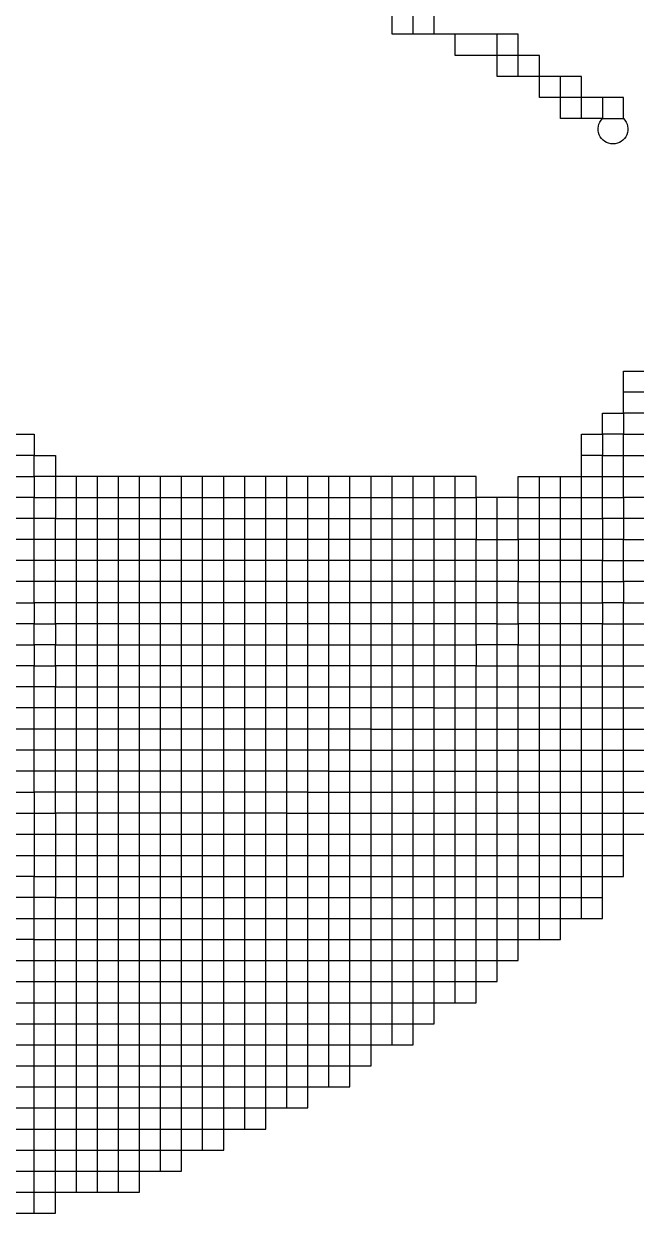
# Model space of a CAD drawing. Header units: millimetres. Extents: x 0 to 420, y 0 to 297.
# Drawn here: x 360.61 to 363.131, y 69.885 to 74.779 of the extents above; entities that cross this region are included whole.
import ezdxf
from ezdxf.enums import TextEntityAlignment as Align

# ---------------------------------------------------------------- set-up
doc = ezdxf.new("R2010")
doc.units = ezdxf.units.MM
doc.layers.add('TEXT', color=255, linetype='Continuous')
doc.styles.add('ECL', font='SIMFANG_2312.TTF', dxfattribs={"width": 0.7, "height": 3})

# ---------------------------------------------------------------- blocks, each defined once
blk = doc.blocks.new('*U125')
at = {"color": 32, "linetype": 'Continuous'}
blk.add_lwpolyline([(-17.49, -2.555), (-17.3415, -2.555), (-17.193, -2.555), (-17.0445, -2.555), (-16.896, -2.555), (-16.7475, -2.555), (-16.7475, -2.4065), (-16.599, -2.4065), (-16.4505, -2.4065), (-16.4505, -2.258), (-16.302, -2.258), (-16.1535, -2.258), (-16.005, -2.258), (-15.8565, -2.258), (-15.8565, -2.1095), (-15.708, -2.1095), (-15.708, -1.961), (-15.5595, -1.961)], dxfattribs=at)
at = {"color": 15, "linetype": 'Continuous'}
for points in [[(-20.0145, -4.4855), (-19.866, -4.4855), (-19.866, -4.337), (-19.7175, -4.337), (-19.569, -4.337), (-19.4205, -4.337), (-19.272, -4.337), (-19.1235, -4.337), (-18.975, -4.337), (-18.975, -4.1885), (-18.8265, -4.1885), (-18.678, -4.1885), (-18.5295, -4.1885), (-18.381, -4.1885), (-18.2325, -4.1885), (-18.084, -4.1885), (-17.9355, -4.1885), (-17.787, -4.1885), (-17.6385, -4.1885), (-17.49, -4.1885), (-17.3415, -4.1885), (-17.193, -4.1885), (-17.0445, -4.1885), (-16.896, -4.1885), (-16.7475, -4.1885), (-16.7475, -4.04), (-16.599, -4.04), (-16.4505, -4.04), (-16.4505, -3.8915), (-16.302, -3.8915), (-16.1535, -3.8915), (-16.005, -3.8915), (-15.8565, -3.8915), (-15.8565, -3.743), (-15.8565, -3.5945), (-15.708, -3.5945), (-15.708, -3.446), (-15.708, -3.2975), (-15.5595, -3.2975)], [(-18.5295, -3.446), (-18.381, -3.446), (-18.2325, -3.446), (-18.084, -3.446), (-17.9355, -3.446), (-17.787, -3.446), (-17.6385, -3.446), (-17.49, -3.446), (-17.3415, -3.446), (-17.193, -3.446), (-17.0445, -3.446), (-16.896, -3.446), (-16.7475, -3.446), (-16.7475, -3.2975), (-16.599, -3.2975), (-16.4505, -3.2975), (-16.4505, -3.149), (-16.302, -3.149), (-16.1535, -3.149), (-16.005, -3.149), (-15.8565, -3.149), (-15.8565, -3.0005), (-15.708, -3.0005), (-15.708, -2.852), (-15.5595, -2.852)], [(-20.0145, -5.9705), (-19.866, -5.9705), (-19.866, -5.822), (-19.7175, -5.822), (-19.569, -5.822), (-19.4205, -5.822), (-19.272, -5.822), (-19.1235, -5.822), (-19.1235, -5.6735), (-19.1235, -5.525), (-19.1235, -5.3765), (-19.1235, -5.228), (-19.1235, -5.0795), (-19.1235, -4.931), (-19.1235, -4.7825), (-19.1235, -4.634), (-19.1235, -4.4855), (-19.1235, -4.337), (-19.1235, -4.1885), (-19.1235, -4.04), (-19.1235, -3.8915), (-19.1235, -3.743)], [(-20.0145, -4.337), (-19.866, -4.337), (-19.866, -4.1885), (-19.7175, -4.1885), (-19.569, -4.1885), (-19.4205, -4.1885), (-19.272, -4.1885), (-19.272, -4.04), (-19.1235, -4.04), (-18.975, -4.04), (-18.975, -3.8915), (-18.8265, -3.8915), (-18.678, -3.8915), (-18.5295, -3.8915), (-18.381, -3.8915), (-18.2325, -3.8915), (-18.084, -3.8915)], [(-19.866, -5.9705), (-19.7175, -5.9705), (-19.7175, -5.822), (-19.7175, -5.6735), (-19.7175, -5.525), (-19.7175, -5.3765), (-19.7175, -5.228), (-19.7175, -5.0795), (-19.7175, -4.931), (-19.7175, -4.7825), (-19.7175, -4.634), (-19.7175, -4.4855), (-19.7175, -4.337), (-19.7175, -4.1885), (-19.7175, -4.04), (-19.7175, -3.8915)]]:
    blk.add_lwpolyline(points, dxfattribs=at)
at = {"color": 22, "linetype": 'Continuous'}
for points in [[(-18.084, -3.149), (-17.9355, -3.149), (-17.787, -3.149), (-17.6385, -3.149), (-17.49, -3.149), (-17.3415, -3.149), (-17.193, -3.149), (-17.0445, -3.149), (-16.896, -3.149), (-16.7475, -3.149), (-16.7475, -3.0005), (-16.599, -3.0005), (-16.4505, -3.0005), (-16.4505, -2.852), (-16.302, -2.852), (-16.1535, -2.852), (-16.005, -2.852), (-15.8565, -2.852), (-15.8565, -2.7035), (-15.708, -2.7035), (-15.708, -2.555), (-15.5595, -2.555)], [(-17.6385, -2.7035), (-17.49, -2.7035), (-17.3415, -2.7035), (-17.193, -2.7035), (-17.0445, -2.7035), (-16.896, -2.7035), (-16.7475, -2.7035), (-16.7475, -2.555), (-16.599, -2.555), (-16.4505, -2.555), (-16.4505, -2.4065), (-16.302, -2.4065), (-16.1535, -2.4065), (-16.005, -2.4065), (-15.8565, -2.4065), (-15.8565, -2.258), (-15.708, -2.258), (-15.708, -2.1095), (-15.5595, -2.1095)], [(-18.381, -3.2975), (-18.2325, -3.2975), (-18.084, -3.2975), (-17.9355, -3.2975), (-17.787, -3.2975), (-17.6385, -3.2975), (-17.49, -3.2975), (-17.3415, -3.2975), (-17.193, -3.2975), (-17.0445, -3.2975), (-16.896, -3.2975), (-16.7475, -3.2975), (-16.7475, -3.149), (-16.599, -3.149), (-16.4505, -3.149), (-16.4505, -3.0005), (-16.302, -3.0005), (-16.1535, -3.0005), (-16.005, -3.0005), (-15.8565, -3.0005), (-15.8565, -2.852), (-15.708, -2.852), (-15.708, -2.7035), (-15.5595, -2.7035)], [(-20.0145, -4.7825), (-19.866, -4.7825), (-19.866, -4.634), (-19.7175, -4.634), (-19.569, -4.634), (-19.4205, -4.634), (-19.272, -4.634), (-19.1235, -4.634), (-18.975, -4.634), (-18.975, -4.4855), (-18.8265, -4.4855), (-18.678, -4.4855), (-18.5295, -4.4855), (-18.381, -4.4855), (-18.2325, -4.4855), (-18.084, -4.4855), (-17.9355, -4.4855), (-17.787, -4.4855), (-17.6385, -4.4855), (-17.49, -4.4855), (-17.3415, -4.4855), (-17.193, -4.4855), (-17.0445, -4.4855), (-16.896, -4.4855), (-16.7475, -4.4855), (-16.7475, -4.337), (-16.599, -4.337), (-16.599, -4.1885), (-16.4505, -4.1885), (-16.4505, -4.04), (-16.302, -4.04), (-16.1535, -4.04), (-16.1535, -3.8915), (-16.1535, -3.743), (-16.1535, -3.5945), (-16.1535, -3.446), (-16.1535, -3.2975), (-16.1535, -3.149), (-16.1535, -3.0005), (-16.1535, -2.852), (-16.1535, -2.7035), (-16.1535, -2.555), (-16.1535, -2.4065), (-16.1535, -2.258), (-16.1535, -2.1095), (-16.1535, -1.961), (-16.1535, -1.8125), (-16.1535, -1.664), (-16.1535, -1.5155), (-16.1535, -1.367), (-16.1535, -1.2185), (-16.1535, -1.07), (-16.1535, -0.9215), (-16.1535, -0.773)], [(-20.0145, -4.634), (-19.866, -4.634), (-19.866, -4.4855), (-19.7175, -4.4855), (-19.569, -4.4855), (-19.4205, -4.4855), (-19.272, -4.4855), (-19.1235, -4.4855), (-18.975, -4.4855), (-18.975, -4.337), (-18.8265, -4.337), (-18.678, -4.337), (-18.5295, -4.337), (-18.381, -4.337), (-18.2325, -4.337), (-18.084, -4.337), (-17.9355, -4.337), (-17.787, -4.337), (-17.6385, -4.337), (-17.49, -4.337), (-17.3415, -4.337), (-17.193, -4.337), (-17.0445, -4.337), (-16.896, -4.337), (-16.7475, -4.337), (-16.7475, -4.1885), (-16.599, -4.1885), (-16.599, -4.04), (-16.599, -3.8915), (-16.599, -3.743), (-16.599, -3.5945), (-16.599, -3.446), (-16.599, -3.2975), (-16.599, -3.149), (-16.599, -3.0005), (-16.599, -2.852), (-16.599, -2.7035), (-16.599, -2.555), (-16.599, -2.4065), (-16.599, -2.258), (-16.599, -2.1095), (-16.599, -1.961), (-16.599, -1.8125), (-16.599, -1.664), (-16.599, -1.5155), (-16.599, -1.367), (-16.599, -1.2185), (-16.599, -1.07), (-16.599, -0.9215)], [(-20.0145, -4.931), (-19.866, -4.931), (-19.866, -4.7825), (-19.7175, -4.7825), (-19.569, -4.7825), (-19.4205, -4.7825), (-19.272, -4.7825), (-19.1235, -4.7825), (-18.975, -4.7825), (-18.975, -4.634), (-18.8265, -4.634), (-18.678, -4.634), (-18.5295, -4.634), (-18.381, -4.634), (-18.2325, -4.634), (-18.084, -4.634), (-17.9355, -4.634), (-17.787, -4.634), (-17.6385, -4.634), (-17.49, -4.634), (-17.3415, -4.634), (-17.193, -4.634), (-17.193, -4.4855), (-17.193, -4.337), (-17.193, -4.1885), (-17.193, -4.04), (-17.193, -3.8915), (-17.193, -3.743), (-17.193, -3.5945), (-17.193, -3.446), (-17.193, -3.2975), (-17.193, -3.149), (-17.193, -3.0005), (-17.193, -2.852), (-17.193, -2.7035), (-17.193, -2.555)], [(-17.3415, -4.7825), (-17.3415, -4.634), (-17.3415, -4.4855), (-17.3415, -4.337), (-17.3415, -4.1885), (-17.3415, -4.04), (-17.3415, -3.8915), (-17.3415, -3.743), (-17.3415, -3.5945), (-17.3415, -3.446), (-17.3415, -3.2975), (-17.3415, -3.149), (-17.3415, -3.0005), (-17.3415, -2.852), (-17.3415, -2.7035), (-17.3415, -2.555)], [(-20.0145, -5.228), (-19.866, -5.228), (-19.866, -5.0795), (-19.7175, -5.0795), (-19.569, -5.0795), (-19.4205, -5.0795), (-19.272, -5.0795), (-19.1235, -5.0795), (-18.975, -5.0795), (-18.975, -4.931), (-18.8265, -4.931), (-18.678, -4.931), (-18.5295, -4.931), (-18.381, -4.931), (-18.2325, -4.931), (-18.084, -4.931), (-17.9355, -4.931), (-17.787, -4.931), (-17.6385, -4.931), (-17.6385, -4.7825), (-17.6385, -4.634), (-17.6385, -4.4855), (-17.6385, -4.337), (-17.6385, -4.1885), (-17.6385, -4.04), (-17.6385, -3.8915), (-17.6385, -3.743), (-17.6385, -3.5945), (-17.6385, -3.446), (-17.6385, -3.2975), (-17.6385, -3.149), (-17.6385, -3.0005), (-17.6385, -2.852)], [(-19.866, -4.04), (-19.866, -3.8915), (-19.7175, -3.8915), (-19.569, -3.8915), (-19.4205, -3.8915), (-19.272, -3.8915), (-19.272, -3.743), (-19.1235, -3.743), (-18.975, -3.743), (-18.975, -3.5945), (-18.8265, -3.5945), (-18.678, -3.5945), (-18.5295, -3.5945), (-18.381, -3.5945), (-18.2325, -3.5945), (-18.084, -3.5945), (-17.9355, -3.5945), (-17.787, -3.5945), (-17.6385, -3.5945), (-17.49, -3.5945), (-17.3415, -3.5945), (-17.193, -3.5945), (-17.0445, -3.5945), (-16.896, -3.5945), (-16.7475, -3.5945), (-16.7475, -3.446), (-16.599, -3.446), (-16.4505, -3.446), (-16.4505, -3.2975), (-16.302, -3.2975), (-16.1535, -3.2975), (-16.005, -3.2975), (-15.8565, -3.2975), (-15.8565, -3.149), (-15.708, -3.149), (-15.708, -3.0005), (-15.5595, -3.0005)], [(-19.272, -4.1885), (-19.1235, -4.1885), (-18.975, -4.1885), (-18.975, -4.04), (-18.8265, -4.04), (-18.678, -4.04), (-18.5295, -4.04), (-18.381, -4.04), (-18.2325, -4.04), (-18.084, -4.04), (-17.9355, -4.04), (-17.787, -4.04), (-17.6385, -4.04), (-17.49, -4.04), (-17.3415, -4.04), (-17.193, -4.04), (-17.0445, -4.04), (-16.896, -4.04), (-16.7475, -4.04), (-16.7475, -3.8915), (-16.599, -3.8915), (-16.4505, -3.8915), (-16.4505, -3.743), (-16.302, -3.743), (-16.1535, -3.743), (-16.005, -3.743), (-15.8565, -3.743)]]:
    blk.add_lwpolyline(points, dxfattribs=at)
at = {"color": 34, "linetype": 'Continuous'}
for points in [[(-15.5595, -0.9215), (-15.708, -0.9215), (-15.708, -1.07), (-15.8565, -1.07), (-15.8565, -1.2185), (-16.005, -1.2185), (-16.1535, -1.2185), (-16.302, -1.2185), (-16.4505, -1.2185), (-16.4505, -1.367), (-16.599, -1.367), (-16.7475, -1.367), (-16.7475, -1.2185), (-16.896, -1.2185), (-17.0445, -1.2185), (-17.193, -1.2185), (-17.3415, -1.2185), (-17.49, -1.2185), (-17.6385, -1.2185), (-17.787, -1.2185), (-17.9355, -1.2185), (-18.084, -1.2185), (-18.2325, -1.2185), (-18.381, -1.2185), (-18.5295, -1.2185), (-18.678, -1.2185), (-18.8265, -1.2185), (-18.975, -1.2185), (-19.1235, -1.2185), (-19.272, -1.2185), (-19.4205, -1.2185), (-19.569, -1.2185), (-19.7175, -1.2185), (-19.7175, -1.07), (-19.866, -1.07), (-19.866, -0.9215), (-20.0145, -0.9215)], [(-20.0145, -4.1885), (-19.866, -4.1885), (-19.866, -4.04), (-19.7175, -4.04), (-19.569, -4.04), (-19.4205, -4.04), (-19.272, -4.04), (-19.272, -3.8915), (-19.1235, -3.8915), (-18.975, -3.8915), (-18.975, -3.743), (-18.8265, -3.743), (-18.678, -3.743), (-18.5295, -3.743), (-18.381, -3.743), (-18.2325, -3.743), (-18.084, -3.743), (-17.9355, -3.743)]]:
    blk.add_lwpolyline(points, dxfattribs=at)
at = {"color": 253, "linetype": 'Continuous'}
for points in [[(-15.8565, 1.9), (-15.8565, 1.7515), (-15.708, 1.7515), (-15.708, 1.9), (-16.005, 1.9), (-16.005, 2.0485), (-16.302, 2.0485), (-16.302, 2.197), (-16.4505, 2.197), (-16.4505, 2.3455), (-17.0445, 2.3455), (-17.0445, 2.494), (-17.193, 2.494), (-17.9355, 2.791), (-17.9355, 2.9395), (-18.084, 2.9395), (-18.084, 2.791)], [(-17.0445, 2.3455), (-17.193, 2.3455), (-17.3415, 2.3455), (-17.3415, 2.494), (-17.49, 2.494), (-17.6385, 2.494), (-17.6385, 2.6425)], [(-17.193, 2.3455), (-17.193, 2.494), (-17.3415, 2.494), (-17.3415, 2.6425)]]:
    blk.add_lwpolyline(points, dxfattribs=at)
at = {"color": 254, "linetype": 'Continuous'}
blk.add_lwpolyline([(-15.708, 1.7515, -2.414214), (-15.8565, 1.7515), (-16.005, 1.7515), (-16.1535, 1.7515), (-16.1535, 1.9), (-16.302, 1.9), (-16.302, 2.0485), (-16.4505, 2.0485), (-16.599, 2.0485), (-16.599, 2.197), (-16.7475, 2.197), (-16.896, 2.197), (-16.896, 2.3455)], format="xyb", dxfattribs=at)
for points in [[(-16.4505, 2.0485), (-16.4505, 2.197), (-16.599, 2.197), (-16.599, 2.3455)], [(-16.005, 1.7515), (-16.005, 1.9), (-16.1535, 1.9), (-16.1535, 2.0485)]]:
    blk.add_lwpolyline(points, dxfattribs=at)
at = {"color": 13, "linetype": 'Continuous'}
for points in [[(-16.896, -3.8915), (-16.7475, -3.8915), (-16.7475, -3.743), (-16.599, -3.743), (-16.4505, -3.743), (-16.4505, -3.5945), (-16.302, -3.5945), (-16.1535, -3.5945), (-16.005, -3.5945), (-15.8565, -3.5945), (-15.8565, -3.446), (-15.8565, -3.2975), (-15.708, -3.2975), (-15.708, -3.149), (-15.5595, -3.149)], [(-16.005, -3.8915), (-16.005, -3.743), (-16.005, -3.5945), (-16.005, -3.446), (-16.005, -3.2975), (-16.005, -3.149), (-16.005, -3.0005), (-16.005, -2.852), (-16.005, -2.7035), (-16.005, -2.555), (-16.005, -2.4065), (-16.005, -2.258), (-16.005, -2.1095), (-16.005, -1.961), (-16.005, -1.8125), (-16.005, -1.664), (-16.005, -1.5155), (-16.005, -1.367), (-16.005, -1.2185), (-16.005, -1.07), (-16.005, -0.9215), (-16.005, -0.773), (-16.005, -0.6245), (-16.005, -0.476), (-15.8565, -0.476), (-15.8565, -0.3275), (-15.708, -0.3275), (-15.708, -0.179), (-15.708, -0.0305), (-15.5595, -0.0305)], [(-15.5595, -0.179), (-15.708, -0.179)], [(-16.4505, -0.9215), (-16.4505, -0.773), (-16.005, -0.773), (-15.8565, -0.773), (-15.8565, -0.6245), (-15.708, -0.6245), (-15.708, -0.476), (-15.5595, -0.476)], [(-15.5595, -0.3275), (-15.708, -0.3275), (-15.708, -0.476), (-15.8565, -0.476), (-15.8565, -0.6245), (-16.005, -0.6245)], [(-16.302, -4.04), (-16.302, -3.8915), (-16.302, -3.743), (-16.302, -3.5945), (-16.302, -3.446), (-16.302, -3.2975), (-16.302, -3.149), (-16.302, -3.0005), (-16.302, -2.852), (-16.302, -2.7035), (-16.302, -2.555), (-16.302, -2.4065), (-16.302, -2.258), (-16.302, -2.1095), (-16.302, -1.961), (-16.302, -1.8125), (-16.302, -1.664), (-16.302, -1.5155), (-16.302, -1.367), (-16.302, -1.2185), (-16.302, -1.07), (-16.302, -0.9215), (-16.302, -0.773)], [(-16.4505, -1.664), (-16.302, -1.664), (-16.1535, -1.664), (-16.005, -1.664), (-15.8565, -1.664), (-15.8565, -1.5155), (-15.708, -1.5155), (-15.708, -1.367), (-15.5595, -1.367), (-15.411, -1.367), (-15.411, -1.2185), (-15.2625, -1.2185), (-15.114, -1.2185), (-15.114, -1.07), (-14.9655, -1.07), (-14.817, -1.07), (-14.6685, -1.07), (-14.52, -1.07), (-14.3715, -1.07), (-14.223, -1.07), (-14.223, -1.2185), (-14.0745, -1.2185)], [(-17.0445, -2.4065), (-16.896, -2.4065), (-16.7475, -2.4065), (-16.7475, -2.258), (-16.599, -2.258), (-16.4505, -2.258), (-16.4505, -2.1095), (-16.302, -2.1095), (-16.1535, -2.1095), (-16.005, -2.1095), (-15.8565, -2.1095), (-15.8565, -1.961), (-15.708, -1.961), (-15.708, -1.8125), (-15.5595, -1.8125)], [(-17.787, -2.852), (-17.6385, -2.852), (-17.49, -2.852), (-17.3415, -2.852), (-17.193, -2.852), (-17.0445, -2.852), (-16.896, -2.852), (-16.7475, -2.852), (-16.7475, -2.7035), (-16.599, -2.7035), (-16.4505, -2.7035), (-16.4505, -2.555), (-16.302, -2.555), (-16.1535, -2.555), (-16.005, -2.555), (-15.8565, -2.555), (-15.8565, -2.4065), (-15.708, -2.4065), (-15.708, -2.258), (-15.5595, -2.258)], [(-17.9355, -3.0005), (-17.787, -3.0005), (-17.6385, -3.0005), (-17.49, -3.0005), (-17.3415, -3.0005), (-17.193, -3.0005), (-17.0445, -3.0005), (-16.896, -3.0005), (-16.7475, -3.0005), (-16.7475, -2.852), (-16.599, -2.852), (-16.4505, -2.852), (-16.4505, -2.7035), (-16.302, -2.7035), (-16.1535, -2.7035), (-16.005, -2.7035), (-15.8565, -2.7035), (-15.8565, -2.555), (-15.708, -2.555), (-15.708, -2.4065), (-15.5595, -2.4065)], [(-20.0145, -5.0795), (-19.866, -5.0795), (-19.866, -4.931), (-19.7175, -4.931), (-19.569, -4.931), (-19.4205, -4.931), (-19.272, -4.931), (-19.1235, -4.931), (-18.975, -4.931), (-18.975, -4.7825), (-18.8265, -4.7825), (-18.678, -4.7825), (-18.5295, -4.7825), (-18.381, -4.7825), (-18.2325, -4.7825), (-18.084, -4.7825), (-17.9355, -4.7825), (-17.787, -4.7825), (-17.6385, -4.7825), (-17.49, -4.7825), (-17.3415, -4.7825), (-17.193, -4.7825), (-17.193, -4.634), (-17.0445, -4.634), (-17.0445, -4.4855), (-17.0445, -4.337), (-17.0445, -4.1885), (-17.0445, -4.04), (-17.0445, -3.8915), (-17.0445, -3.743), (-17.0445, -3.5945), (-17.0445, -3.446), (-17.0445, -3.2975), (-17.0445, -3.149), (-17.0445, -3.0005), (-17.0445, -2.852), (-17.0445, -2.7035)], [(-17.49, -3.446), (-17.49, -3.2975), (-17.49, -3.149), (-17.49, -3.0005), (-17.49, -2.852), (-17.49, -2.7035)], [(-18.381, -5.3765), (-18.381, -5.228), (-18.381, -5.0795), (-18.381, -4.931), (-18.381, -4.7825), (-18.381, -4.634), (-18.381, -4.4855), (-18.381, -4.337), (-18.381, -4.1885), (-18.381, -4.04), (-18.381, -3.8915), (-18.381, -3.743), (-18.381, -3.5945), (-18.381, -3.446), (-18.381, -3.2975)], [(-20.0145, -5.822), (-19.866, -5.822), (-19.866, -5.6735), (-19.7175, -5.6735), (-19.569, -5.6735), (-19.4205, -5.6735), (-19.272, -5.6735), (-19.1235, -5.6735), (-18.975, -5.6735), (-18.975, -5.525), (-18.8265, -5.525), (-18.678, -5.525), (-18.5295, -5.525), (-18.5295, -5.3765), (-18.5295, -5.228), (-18.5295, -5.0795), (-18.5295, -4.931), (-18.5295, -4.7825), (-18.5295, -4.634), (-18.5295, -4.4855), (-18.5295, -4.337), (-18.5295, -4.1885), (-18.5295, -4.04), (-18.5295, -3.8915), (-18.5295, -3.743), (-18.5295, -3.5945), (-18.5295, -3.446)], [(-16.896, -3.743), (-16.7475, -3.743), (-16.7475, -3.5945), (-16.599, -3.5945), (-16.4505, -3.5945), (-16.4505, -3.446), (-16.302, -3.446), (-16.1535, -3.446), (-16.005, -3.446), (-15.8565, -3.446), (-15.708, -3.446)], [(-20.0145, -5.525), (-19.866, -5.525), (-19.866, -5.3765), (-19.7175, -5.3765), (-19.569, -5.3765), (-19.4205, -5.3765), (-19.272, -5.3765), (-19.1235, -5.3765), (-18.975, -5.3765), (-18.975, -5.228), (-18.8265, -5.228), (-18.678, -5.228), (-18.5295, -5.228), (-18.381, -5.228), (-18.2325, -5.228), (-18.084, -5.228), (-17.9355, -5.228), (-17.9355, -5.0795), (-17.9355, -4.931), (-17.9355, -4.7825), (-17.9355, -4.634), (-17.9355, -4.4855), (-17.9355, -4.337)], [(-18.975, -5.6735), (-18.8265, -5.6735), (-18.8265, -5.525), (-18.8265, -5.3765), (-18.8265, -5.228), (-18.8265, -5.0795), (-18.8265, -4.931), (-18.8265, -4.7825), (-18.8265, -4.634), (-18.8265, -4.4855), (-18.8265, -4.337), (-18.8265, -4.1885), (-18.8265, -4.04), (-18.8265, -3.8915), (-18.8265, -3.743), (-18.8265, -3.5945)], [(-18.678, -5.525), (-18.678, -5.3765), (-18.678, -5.228), (-18.678, -5.0795), (-18.678, -4.931), (-18.678, -4.7825), (-18.678, -4.634), (-18.678, -4.4855), (-18.678, -4.337), (-18.678, -4.1885), (-18.678, -4.04), (-18.678, -3.8915), (-18.678, -3.743), (-18.678, -3.5945)], [(-20.0145, -5.6735), (-19.866, -5.6735), (-19.866, -5.525), (-19.7175, -5.525), (-19.569, -5.525), (-19.4205, -5.525), (-19.272, -5.525), (-19.1235, -5.525), (-18.975, -5.525), (-18.975, -5.3765), (-18.8265, -5.3765), (-18.678, -5.3765), (-18.5295, -5.3765), (-18.381, -5.3765), (-18.2325, -5.3765), (-18.2325, -5.228), (-18.2325, -5.0795), (-18.2325, -4.931), (-18.2325, -4.7825), (-18.2325, -4.634), (-18.2325, -4.4855), (-18.2325, -4.337), (-18.2325, -4.1885), (-18.2325, -4.04), (-18.2325, -3.8915), (-18.2325, -3.743)], [(-20.0145, -5.3765), (-19.866, -5.3765), (-19.866, -5.228), (-19.7175, -5.228), (-19.569, -5.228), (-19.4205, -5.228), (-19.272, -5.228), (-19.1235, -5.228), (-18.975, -5.228), (-18.975, -5.0795), (-18.8265, -5.0795), (-18.678, -5.0795), (-18.5295, -5.0795), (-18.381, -5.0795), (-18.2325, -5.0795), (-18.084, -5.0795), (-17.9355, -5.0795), (-17.787, -5.0795), (-17.6385, -5.0795), (-17.6385, -4.931), (-17.49, -4.931), (-17.49, -4.7825), (-17.49, -4.634), (-17.49, -4.4855), (-17.49, -4.337)], [(-18.084, -5.228), (-18.084, -5.0795), (-18.084, -4.931), (-18.084, -4.7825), (-18.084, -4.634), (-18.084, -4.4855), (-18.084, -4.337)], [(-17.787, -5.0795), (-17.787, -4.931), (-17.787, -4.7825), (-17.787, -4.634), (-17.787, -4.4855), (-17.787, -4.337)], [(-19.569, -5.822), (-19.569, -5.6735), (-19.569, -5.525), (-19.569, -5.3765), (-19.569, -5.228)], [(-19.4205, -5.822), (-19.4205, -5.6735), (-19.4205, -5.525), (-19.4205, -5.3765), (-19.4205, -5.228)], [(-19.272, -5.822), (-19.272, -5.6735), (-19.272, -5.525), (-19.272, -5.3765), (-19.272, -5.228)]]:
    blk.add_lwpolyline(points, dxfattribs=at)
at = {"color": 75, "linetype": 'Continuous'}
blk.add_lwpolyline([(-20.0145, -0.476), (-19.866, -0.476), (-19.866, -0.6245), (-19.7175, -0.6245), (-19.7175, -0.773), (-19.7175, -0.9215), (-19.569, -0.9215), (-19.4205, -0.9215), (-19.272, -0.9215), (-19.1235, -0.9215), (-18.975, -0.9215), (-18.8265, -0.9215), (-18.678, -0.9215), (-18.5295, -0.9215), (-18.381, -0.9215), (-18.2325, -0.9215), (-18.084, -0.9215), (-17.9355, -0.9215), (-17.787, -0.9215), (-17.6385, -0.9215), (-17.49, -0.9215), (-17.3415, -0.9215), (-17.193, -0.9215), (-17.0445, -0.9215), (-16.896, -0.9215), (-16.7475, -0.9215), (-16.7475, -1.07), (-16.599, -1.07), (-16.4505, -1.07), (-16.4505, -0.9215), (-16.302, -0.9215), (-16.1535, -0.9215), (-16.005, -0.9215), (-15.8565, -0.9215), (-15.8565, -0.773), (-15.708, -0.773), (-15.708, -0.6245), (-15.5595, -0.6245)], dxfattribs=at)
at = {"color": 167, "linetype": 'Continuous'}
blk.add_lwpolyline([(-19.7175, -0.773), (-19.866, -0.773), (-19.866, -0.6245), (-20.0145, -0.6245)], dxfattribs=at)
at = {"color": 57, "linetype": 'Continuous'}
for points in [[(-16.599, -1.8125), (-16.4505, -1.8125), (-16.4505, -1.664), (-16.4505, -1.5155), (-16.302, -1.5155), (-16.1535, -1.5155), (-16.005, -1.5155), (-15.8565, -1.5155), (-15.8565, -1.367), (-15.708, -1.367), (-15.708, -1.2185), (-15.5595, -1.2185)], [(-15.5595, -1.07), (-15.708, -1.07), (-15.708, -1.2185), (-15.8565, -1.2185), (-15.8565, -1.367), (-16.005, -1.367), (-16.1535, -1.367), (-16.302, -1.367), (-16.4505, -1.367), (-16.4505, -1.5155), (-16.599, -1.5155), (-16.7475, -1.5155), (-16.7475, -1.367), (-16.896, -1.367), (-17.0445, -1.367), (-17.193, -1.367), (-17.3415, -1.367), (-17.49, -1.367), (-17.6385, -1.367), (-17.787, -1.367), (-17.9355, -1.367), (-18.084, -1.367), (-18.2325, -1.367), (-18.381, -1.367), (-18.5295, -1.367), (-18.678, -1.367), (-18.8265, -1.367), (-18.975, -1.367), (-19.1235, -1.367), (-19.272, -1.367), (-19.4205, -1.367), (-19.569, -1.367), (-19.7175, -1.367), (-19.7175, -1.2185), (-19.866, -1.2185), (-19.866, -1.07), (-20.0145, -1.07)], [(-20.0145, -0.773), (-19.866, -0.773), (-19.866, -0.9215), (-19.7175, -0.9215), (-19.7175, -1.07), (-19.569, -1.07), (-19.4205, -1.07), (-19.272, -1.07), (-19.1235, -1.07), (-18.975, -1.07), (-18.8265, -1.07), (-18.678, -1.07), (-18.5295, -1.07), (-18.381, -1.07), (-18.2325, -1.07), (-18.084, -1.07), (-17.9355, -1.07), (-17.787, -1.07), (-17.6385, -1.07), (-17.49, -1.07), (-17.3415, -1.07), (-17.193, -1.07), (-17.0445, -1.07), (-16.896, -1.07), (-16.7475, -1.07), (-16.7475, -1.2185), (-16.599, -1.2185), (-16.4505, -1.2185), (-16.4505, -1.07), (-16.302, -1.07), (-16.1535, -1.07), (-16.005, -1.07), (-15.8565, -1.07), (-15.8565, -0.9215), (-15.708, -0.9215), (-15.708, -0.773), (-15.5595, -0.773)], [(-17.0445, -2.7035), (-17.0445, -2.555), (-17.0445, -2.4065), (-17.0445, -2.258), (-17.0445, -2.1095), (-17.0445, -1.961), (-17.0445, -1.8125), (-17.0445, -1.664), (-17.0445, -1.5155), (-17.0445, -1.367), (-17.0445, -1.2185), (-17.0445, -1.07), (-17.0445, -0.9215), (-17.0445, -0.773)]]:
    blk.add_lwpolyline(points, dxfattribs=at)
at = {"color": 94, "linetype": 'Continuous'}
for points in [[(-16.4505, -1.664), (-16.599, -1.664), (-16.7475, -1.664), (-16.7475, -1.5155), (-16.896, -1.5155), (-17.0445, -1.5155), (-17.193, -1.5155), (-17.3415, -1.5155), (-17.49, -1.5155), (-17.6385, -1.5155), (-17.787, -1.5155), (-17.9355, -1.5155), (-18.084, -1.5155), (-18.2325, -1.5155), (-18.381, -1.5155), (-18.5295, -1.5155), (-18.678, -1.5155), (-18.8265, -1.5155), (-18.975, -1.5155), (-19.1235, -1.5155), (-19.272, -1.5155), (-19.4205, -1.5155), (-19.569, -1.5155), (-19.7175, -1.5155), (-19.7175, -1.367), (-19.866, -1.367), (-19.866, -1.2185), (-20.0145, -1.2185)], [(-16.599, -1.8125), (-16.7475, -1.8125), (-16.7475, -1.664), (-16.896, -1.664), (-17.0445, -1.664), (-17.193, -1.664), (-17.3415, -1.664), (-17.49, -1.664), (-17.6385, -1.664), (-17.787, -1.664), (-17.9355, -1.664), (-18.084, -1.664), (-18.2325, -1.664), (-18.381, -1.664), (-18.5295, -1.664), (-18.678, -1.664), (-18.8265, -1.664), (-18.975, -1.664), (-19.1235, -1.664), (-19.272, -1.664), (-19.4205, -1.664), (-19.569, -1.664), (-19.7175, -1.664), (-19.7175, -1.5155), (-19.866, -1.5155), (-19.866, -1.367), (-20.0145, -1.367)], [(-20.0145, -1.664), (-19.866, -1.664), (-19.866, -1.8125), (-19.7175, -1.8125), (-19.7175, -1.961), (-19.569, -1.961), (-19.4205, -1.961), (-19.272, -1.961), (-19.1235, -1.961), (-18.975, -1.961), (-18.8265, -1.961), (-18.678, -1.961), (-18.5295, -1.961), (-18.381, -1.961), (-18.2325, -1.961), (-18.084, -1.961), (-17.9355, -1.961), (-17.787, -1.961), (-17.6385, -1.961), (-17.49, -1.961), (-17.3415, -1.961), (-17.193, -1.961), (-17.0445, -1.961), (-16.896, -1.961), (-16.7475, -1.961), (-16.7475, -1.8125), (-16.896, -1.8125), (-17.0445, -1.8125), (-17.193, -1.8125), (-17.3415, -1.8125), (-17.49, -1.8125), (-17.6385, -1.8125), (-17.787, -1.8125), (-17.9355, -1.8125), (-18.084, -1.8125), (-18.2325, -1.8125), (-18.381, -1.8125), (-18.5295, -1.8125), (-18.678, -1.8125), (-18.8265, -1.8125), (-18.975, -1.8125), (-19.1235, -1.8125), (-19.272, -1.8125), (-19.4205, -1.8125), (-19.569, -1.8125), (-19.7175, -1.8125), (-19.7175, -1.664), (-19.866, -1.664), (-19.866, -1.5155), (-20.0145, -1.5155)], [(-16.896, -2.1095), (-17.0445, -2.1095), (-17.193, -2.1095), (-17.3415, -2.1095), (-17.49, -2.1095), (-17.6385, -2.1095), (-17.787, -2.1095), (-17.9355, -2.1095), (-18.084, -2.1095), (-18.2325, -2.1095), (-18.381, -2.1095), (-18.5295, -2.1095), (-18.678, -2.1095), (-18.8265, -2.1095), (-18.975, -2.1095), (-19.1235, -2.1095), (-19.272, -2.1095), (-19.4205, -2.1095), (-19.569, -2.1095), (-19.7175, -2.1095), (-19.7175, -1.961), (-19.866, -1.961), (-19.866, -1.8125), (-20.0145, -1.8125)], [(-17.49, -2.555), (-17.6385, -2.555), (-17.787, -2.555), (-17.9355, -2.555), (-18.084, -2.555), (-18.2325, -2.555), (-18.381, -2.555), (-18.5295, -2.555), (-18.678, -2.555), (-18.8265, -2.555), (-18.975, -2.555), (-19.1235, -2.555), (-19.272, -2.555), (-19.4205, -2.555), (-19.569, -2.555), (-19.7175, -2.555), (-19.7175, -2.4065), (-19.866, -2.4065), (-19.866, -2.258), (-20.0145, -2.258)], [(-17.6385, -2.7035), (-17.787, -2.7035), (-17.9355, -2.7035), (-18.084, -2.7035), (-18.2325, -2.7035), (-18.381, -2.7035), (-18.5295, -2.7035), (-18.678, -2.7035), (-18.8265, -2.7035), (-18.975, -2.7035), (-19.1235, -2.7035), (-19.272, -2.7035), (-19.4205, -2.7035), (-19.569, -2.7035), (-19.7175, -2.7035), (-19.7175, -2.555), (-19.866, -2.555), (-19.866, -2.4065), (-20.0145, -2.4065)]]:
    blk.add_lwpolyline(points, dxfattribs=at)
at = {"color": 92, "linetype": 'Continuous'}
for points in [[(-20.0145, -3.0005), (-19.866, -3.0005), (-19.866, -3.149), (-19.7175, -3.149), (-19.7175, -3.2975), (-19.569, -3.2975), (-19.4205, -3.2975), (-19.272, -3.2975), (-19.1235, -3.2975), (-18.975, -3.2975), (-18.8265, -3.2975), (-18.678, -3.2975), (-18.5295, -3.2975), (-18.5295, -3.149), (-18.5295, -3.0005), (-18.5295, -2.852), (-18.5295, -2.7035), (-18.5295, -2.555), (-18.5295, -2.4065), (-18.5295, -2.258), (-18.5295, -2.1095), (-18.5295, -1.961), (-18.5295, -1.8125), (-18.5295, -1.664), (-18.5295, -1.5155), (-18.5295, -1.367), (-18.5295, -1.2185), (-18.5295, -1.07), (-18.5295, -0.9215), (-18.5295, -0.773)], [(-20.0145, -3.149), (-19.866, -3.149), (-19.866, -3.2975), (-19.7175, -3.2975), (-19.7175, -3.446), (-19.569, -3.446), (-19.4205, -3.446), (-19.272, -3.446), (-19.1235, -3.446), (-18.975, -3.446), (-18.8265, -3.446), (-18.678, -3.446), (-18.678, -3.2975), (-18.678, -3.149), (-18.678, -3.0005), (-18.678, -2.852), (-18.678, -2.7035), (-18.678, -2.555), (-18.678, -2.4065), (-18.678, -2.258), (-18.678, -2.1095), (-18.678, -1.961), (-18.678, -1.8125), (-18.678, -1.664), (-18.678, -1.5155), (-18.678, -1.367), (-18.678, -1.2185), (-18.678, -1.07), (-18.678, -0.9215), (-18.678, -0.773)], [(-20.0145, -3.446), (-19.866, -3.446), (-19.866, -3.5945), (-19.7175, -3.5945), (-19.7175, -3.743), (-19.569, -3.743), (-19.4205, -3.743), (-19.272, -3.743), (-19.272, -3.5945), (-19.272, -3.446), (-19.272, -3.2975), (-19.272, -3.149), (-19.272, -3.0005), (-19.272, -2.852), (-19.272, -2.7035), (-19.272, -2.555), (-19.272, -2.4065), (-19.272, -2.258), (-19.272, -2.1095), (-19.272, -1.961), (-19.272, -1.8125), (-19.272, -1.664), (-19.272, -1.5155), (-19.272, -1.367), (-19.272, -1.2185), (-19.272, -1.07), (-19.272, -0.9215), (-19.272, -0.773)], [(-20.0145, -3.2975), (-19.866, -3.2975), (-19.866, -3.446), (-19.7175, -3.446), (-19.7175, -3.5945), (-19.569, -3.5945), (-19.4205, -3.5945), (-19.272, -3.5945), (-19.1235, -3.5945), (-18.975, -3.5945), (-18.975, -3.446), (-18.975, -3.2975), (-18.975, -3.149), (-18.975, -3.0005), (-18.975, -2.852), (-18.975, -2.7035), (-18.975, -2.555), (-18.975, -2.4065), (-18.975, -2.258), (-18.975, -2.1095), (-18.975, -1.961), (-18.975, -1.8125), (-18.975, -1.664), (-18.975, -1.5155), (-18.975, -1.367), (-18.975, -1.2185), (-18.975, -1.07), (-18.975, -0.9215), (-18.975, -0.773)], [(-17.787, -2.852), (-17.9355, -2.852), (-18.084, -2.852), (-18.2325, -2.852), (-18.381, -2.852), (-18.5295, -2.852), (-18.678, -2.852), (-18.8265, -2.852), (-18.975, -2.852), (-19.1235, -2.852), (-19.272, -2.852), (-19.4205, -2.852), (-19.569, -2.852), (-19.7175, -2.852), (-19.7175, -2.7035), (-19.866, -2.7035), (-19.866, -2.555), (-20.0145, -2.555)], [(-17.9355, -3.0005), (-18.084, -3.0005), (-18.2325, -3.0005), (-18.381, -3.0005), (-18.5295, -3.0005), (-18.678, -3.0005), (-18.8265, -3.0005), (-18.975, -3.0005), (-19.1235, -3.0005), (-19.272, -3.0005), (-19.4205, -3.0005), (-19.569, -3.0005), (-19.7175, -3.0005), (-19.7175, -2.852), (-19.866, -2.852), (-19.866, -2.7035), (-20.0145, -2.7035)], [(-18.084, -3.149), (-18.2325, -3.149), (-18.381, -3.149), (-18.5295, -3.149), (-18.678, -3.149), (-18.8265, -3.149), (-18.975, -3.149), (-19.1235, -3.149), (-19.272, -3.149), (-19.4205, -3.149), (-19.569, -3.149), (-19.7175, -3.149), (-19.7175, -3.0005), (-19.866, -3.0005), (-19.866, -2.852), (-20.0145, -2.852)], [(-19.7175, -3.8915), (-19.7175, -3.743), (-19.866, -3.743), (-19.866, -3.5945), (-20.0145, -3.5945)], [(-20.0145, -3.8915), (-19.866, -3.8915), (-19.866, -3.743), (-20.0145, -3.743)]]:
    blk.add_lwpolyline(points, dxfattribs=at)
at = {"color": 91, "linetype": 'Continuous'}
blk.add_lwpolyline([(-16.4505, -0.9215), (-16.7475, -0.9215), (-16.7475, -0.773), (-19.7175, -0.773)], dxfattribs=at)
at = {"color": 76, "linetype": 'Continuous'}
for points in [[(-19.569, -5.228), (-19.569, -5.0795), (-19.569, -4.931), (-19.569, -4.7825), (-19.569, -4.634), (-19.569, -4.4855), (-19.569, -4.337), (-19.569, -4.1885), (-19.569, -4.04), (-19.569, -3.8915), (-19.569, -3.743), (-19.569, -3.5945), (-19.569, -3.446), (-19.569, -3.2975), (-19.569, -3.149), (-19.569, -3.0005), (-19.569, -2.852), (-19.569, -2.7035), (-19.569, -2.555), (-19.569, -2.4065), (-19.569, -2.258), (-19.569, -2.1095), (-19.569, -1.961), (-19.569, -1.8125), (-19.569, -1.664), (-19.569, -1.5155), (-19.569, -1.367), (-19.569, -1.2185), (-19.569, -1.07), (-19.569, -0.9215), (-19.569, -0.773)], [(-19.4205, -5.228), (-19.4205, -5.0795), (-19.4205, -4.931), (-19.4205, -4.7825), (-19.4205, -4.634), (-19.4205, -4.4855), (-19.4205, -4.337), (-19.4205, -4.1885), (-19.4205, -4.04), (-19.4205, -3.8915), (-19.4205, -3.743), (-19.4205, -3.5945), (-19.4205, -3.446), (-19.4205, -3.2975), (-19.4205, -3.149), (-19.4205, -3.0005), (-19.4205, -2.852), (-19.4205, -2.7035), (-19.4205, -2.555), (-19.4205, -2.4065), (-19.4205, -2.258), (-19.4205, -2.1095), (-19.4205, -1.961), (-19.4205, -1.8125), (-19.4205, -1.664), (-19.4205, -1.5155), (-19.4205, -1.367), (-19.4205, -1.2185), (-19.4205, -1.07), (-19.4205, -0.9215), (-19.4205, -0.773)]]:
    blk.add_lwpolyline(points, dxfattribs=at)
at = {"color": 82, "linetype": 'Continuous'}
for points in [[(-19.1235, -3.743), (-19.1235, -3.5945), (-19.1235, -3.446), (-19.1235, -3.2975), (-19.1235, -3.149), (-19.1235, -3.0005), (-19.1235, -2.852), (-19.1235, -2.7035), (-19.1235, -2.555), (-19.1235, -2.4065), (-19.1235, -2.258), (-19.1235, -2.1095), (-19.1235, -1.961), (-19.1235, -1.8125), (-19.1235, -1.664), (-19.1235, -1.5155), (-19.1235, -1.367), (-19.1235, -1.2185), (-19.1235, -1.07), (-19.1235, -0.9215), (-19.1235, -0.773)], [(-18.8265, -3.5945), (-18.8265, -3.446), (-18.8265, -3.2975), (-18.8265, -3.149), (-18.8265, -3.0005), (-18.8265, -2.852), (-18.8265, -2.7035), (-18.8265, -2.555), (-18.8265, -2.4065), (-18.8265, -2.258), (-18.8265, -2.1095), (-18.8265, -1.961), (-18.8265, -1.8125), (-18.8265, -1.664), (-18.8265, -1.5155), (-18.8265, -1.367), (-18.8265, -1.2185), (-18.8265, -1.07), (-18.8265, -0.9215), (-18.8265, -0.773)], [(-17.3415, -2.555), (-17.3415, -2.4065), (-17.3415, -2.258), (-17.3415, -2.1095), (-17.3415, -1.961), (-17.3415, -1.8125), (-17.3415, -1.664), (-17.3415, -1.5155), (-17.3415, -1.367), (-17.3415, -1.2185), (-17.3415, -1.07), (-17.3415, -0.9215), (-17.3415, -0.773)]]:
    blk.add_lwpolyline(points, dxfattribs=at)
at = {"color": 74, "linetype": 'Continuous'}
for points in [[(-18.678, -3.5945), (-18.678, -3.446), (-18.5295, -3.446), (-18.5295, -3.2975), (-18.381, -3.2975), (-18.381, -3.149), (-18.381, -3.0005), (-18.381, -2.852), (-18.381, -2.7035), (-18.381, -2.555), (-18.381, -2.4065), (-18.381, -2.258), (-18.381, -2.1095), (-18.381, -1.961), (-18.381, -1.8125), (-18.381, -1.664), (-18.381, -1.5155), (-18.381, -1.367), (-18.381, -1.2185), (-18.381, -1.07), (-18.381, -0.9215), (-18.381, -0.773)], [(-18.2325, -3.743), (-18.2325, -3.5945), (-18.2325, -3.446), (-18.2325, -3.2975), (-18.2325, -3.149), (-18.2325, -3.0005), (-18.2325, -2.852), (-18.2325, -2.7035), (-18.2325, -2.555), (-18.2325, -2.4065), (-18.2325, -2.258), (-18.2325, -2.1095), (-18.2325, -1.961), (-18.2325, -1.8125), (-18.2325, -1.664), (-18.2325, -1.5155), (-18.2325, -1.367), (-18.2325, -1.2185), (-18.2325, -1.07), (-18.2325, -0.9215), (-18.2325, -0.773)], [(-18.084, -4.337), (-18.084, -4.1885), (-18.084, -4.04), (-18.084, -3.8915), (-18.084, -3.743), (-18.084, -3.5945), (-18.084, -3.446), (-18.084, -3.2975), (-18.084, -3.149), (-18.084, -3.0005), (-18.084, -2.852), (-18.084, -2.7035), (-18.084, -2.555), (-18.084, -2.4065), (-18.084, -2.258), (-18.084, -2.1095), (-18.084, -1.961), (-18.084, -1.8125), (-18.084, -1.664), (-18.084, -1.5155), (-18.084, -1.367), (-18.084, -1.2185), (-18.084, -1.07), (-18.084, -0.9215), (-18.084, -0.773)]]:
    blk.add_lwpolyline(points, dxfattribs=at)
at = {"color": 66, "linetype": 'Continuous'}
blk.add_lwpolyline([(-17.9355, -4.337), (-17.9355, -4.1885), (-17.9355, -4.04), (-17.9355, -3.8915), (-17.9355, -3.743), (-17.9355, -3.5945), (-17.9355, -3.446), (-17.9355, -3.2975), (-17.9355, -3.149), (-17.9355, -3.0005), (-17.9355, -2.852), (-17.9355, -2.7035), (-17.9355, -2.555), (-17.9355, -2.4065), (-17.9355, -2.258), (-17.9355, -2.1095), (-17.9355, -1.961), (-17.9355, -1.8125), (-17.9355, -1.664), (-17.9355, -1.5155), (-17.9355, -1.367), (-17.9355, -1.2185), (-17.9355, -1.07), (-17.9355, -0.9215), (-17.9355, -0.773)], dxfattribs=at)
at = {"color": 77, "linetype": 'Continuous'}
blk.add_lwpolyline([(-17.787, -4.337), (-17.787, -4.1885), (-17.787, -4.04), (-17.787, -3.8915), (-17.787, -3.743), (-17.787, -3.5945), (-17.787, -3.446), (-17.787, -3.2975), (-17.787, -3.149), (-17.787, -3.0005), (-17.787, -2.852), (-17.787, -2.7035), (-17.787, -2.555), (-17.787, -2.4065), (-17.787, -2.258), (-17.787, -2.1095), (-17.787, -1.961), (-17.787, -1.8125), (-17.787, -1.664), (-17.787, -1.5155), (-17.787, -1.367), (-17.787, -1.2185), (-17.787, -1.07), (-17.787, -0.9215), (-17.787, -0.773)], dxfattribs=at)
at = {"color": 95, "linetype": 'Continuous'}
for points in [[(-17.6385, -2.852), (-17.6385, -2.7035), (-17.6385, -2.555), (-17.6385, -2.4065), (-17.6385, -2.258), (-17.6385, -2.1095), (-17.6385, -1.961), (-17.6385, -1.8125), (-17.6385, -1.664), (-17.6385, -1.5155), (-17.6385, -1.367), (-17.6385, -1.2185), (-17.6385, -1.07), (-17.6385, -0.9215), (-17.6385, -0.773)], [(-17.49, -2.7035), (-17.49, -2.555), (-17.49, -2.4065), (-17.49, -2.258), (-17.49, -2.1095), (-17.49, -1.961), (-17.49, -1.8125), (-17.49, -1.664), (-17.49, -1.5155), (-17.49, -1.367), (-17.49, -1.2185), (-17.49, -1.07), (-17.49, -0.9215), (-17.49, -0.773)], [(-17.193, -2.555), (-17.193, -2.4065), (-17.193, -2.258), (-17.193, -2.1095), (-17.193, -1.961), (-17.193, -1.8125), (-17.193, -1.664), (-17.193, -1.5155), (-17.193, -1.367), (-17.193, -1.2185), (-17.193, -1.07), (-17.193, -0.9215), (-17.193, -0.773)]]:
    blk.add_lwpolyline(points, dxfattribs=at)
at = {"color": 25, "linetype": 'Continuous'}
blk.add_lwpolyline([(-16.896, -4.4855), (-16.896, -4.337), (-16.896, -4.1885), (-16.896, -4.04), (-16.896, -3.8915), (-16.896, -3.743), (-16.896, -3.5945), (-16.896, -3.446), (-16.896, -3.2975), (-16.896, -3.149), (-16.896, -3.0005), (-16.896, -2.852), (-16.896, -2.7035), (-16.896, -2.555), (-16.896, -2.4065), (-16.896, -2.258), (-16.896, -2.1095), (-16.896, -1.961), (-16.896, -1.8125), (-16.896, -1.664), (-16.896, -1.5155), (-16.896, -1.367), (-16.896, -1.2185), (-16.896, -1.07), (-16.896, -0.9215), (-16.896, -0.773)], dxfattribs=at)
at = {"color": 64, "linetype": 'Continuous'}
for points in [[(-20.0145, -1.961), (-19.866, -1.961), (-19.866, -2.1095), (-19.7175, -2.1095), (-19.7175, -2.258), (-19.569, -2.258), (-19.4205, -2.258), (-19.272, -2.258), (-19.1235, -2.258), (-18.975, -2.258), (-18.8265, -2.258), (-18.678, -2.258), (-18.5295, -2.258), (-18.381, -2.258), (-18.2325, -2.258), (-18.084, -2.258), (-17.9355, -2.258), (-17.787, -2.258), (-17.6385, -2.258), (-17.49, -2.258), (-17.3415, -2.258), (-17.193, -2.258), (-17.0445, -2.258), (-16.896, -2.258), (-16.7475, -2.258), (-16.7475, -2.1095), (-16.599, -2.1095), (-16.4505, -2.1095), (-16.4505, -1.961), (-16.302, -1.961), (-16.1535, -1.961), (-16.005, -1.961), (-15.8565, -1.961), (-15.8565, -1.8125), (-15.708, -1.8125), (-15.708, -1.664), (-15.5595, -1.664)], [(-15.5595, -1.5155), (-15.708, -1.5155), (-15.708, -1.664), (-15.8565, -1.664), (-15.8565, -1.8125), (-16.005, -1.8125), (-16.1535, -1.8125), (-16.302, -1.8125), (-16.4505, -1.8125), (-16.4505, -1.961), (-16.599, -1.961), (-16.7475, -1.961), (-16.7475, -2.1095), (-16.896, -2.1095)]]:
    blk.add_lwpolyline(points, dxfattribs=at)
at = {"color": 84, "linetype": 'Continuous'}
for points in [[(-17.0445, -2.4065), (-17.193, -2.4065), (-17.3415, -2.4065), (-17.49, -2.4065), (-17.6385, -2.4065), (-17.787, -2.4065), (-17.9355, -2.4065), (-18.084, -2.4065), (-18.2325, -2.4065), (-18.381, -2.4065), (-18.5295, -2.4065), (-18.678, -2.4065), (-18.8265, -2.4065), (-18.975, -2.4065), (-19.1235, -2.4065), (-19.272, -2.4065), (-19.4205, -2.4065), (-19.569, -2.4065), (-19.7175, -2.4065), (-19.7175, -2.258), (-19.866, -2.258), (-19.866, -2.1095), (-20.0145, -2.1095)], [(-19.866, -4.04), (-20.0145, -4.04)]]:
    blk.add_lwpolyline(points, dxfattribs=at)
at = {"color": 26, "linetype": 'Continuous'}
for points in [[(-17.49, -4.337), (-17.49, -4.1885), (-17.49, -4.04), (-17.49, -3.8915), (-17.49, -3.743), (-17.49, -3.5945), (-17.49, -3.446)], [(-18.084, -3.8915), (-17.9355, -3.8915), (-17.787, -3.8915), (-17.6385, -3.8915), (-17.49, -3.8915), (-17.3415, -3.8915), (-17.193, -3.8915), (-17.0445, -3.8915), (-16.896, -3.8915)], [(-19.272, -5.228), (-19.272, -5.0795), (-19.272, -4.931), (-19.272, -4.7825), (-19.272, -4.634), (-19.272, -4.4855), (-19.272, -4.337), (-19.272, -4.1885)]]:
    blk.add_lwpolyline(points, dxfattribs=at)
at = {"color": 246, "linetype": 'Continuous'}
blk.add_lwpolyline([(-17.9355, -3.743), (-17.787, -3.743), (-17.6385, -3.743), (-17.49, -3.743), (-17.3415, -3.743), (-17.193, -3.743), (-17.0445, -3.743), (-16.896, -3.743)], dxfattribs=at)
blk = doc.blocks.new('XXDAFRAM-CH-HENG-A3')
at = {"layer": 'TEXT', "xscale": 0.5833334012754957, "yscale": 0.5833334012751774, "zscale": 0.5833334012750713}
blk.add_blockref('*U125', (372.2418, 73.3674), dxfattribs=at)
at = {"linetype": 'Continuous', "style": 'ECL', "width": 0.7}
for tag, height, p in [('DESIGNSTATUS', 2.8, (407.0134, 52.2864)), ('ENDESIGNSTATUS', 2.8, (407.0134, 47.3753)), ('O', 2.8, (382.625, 42.4219)), ('G', 2.8, (408.525, 42.4219)), ('V', 2.8, (378.3083, 42.4219)), ('N', 2.8, (386.9417, 42.4219)), ('L', 2.8, (391.2583, 42.4219)), ('D', 2.8, (399.8917, 42.4219)), ('W', 2.8, (404.2083, 42.4219)), ('VEREN40', 2.8, (412.8417, 42.4219)), ('DWGNAME1', 3, (372.0218, 30.8899)), ('DWGENAME1', 3, (371.8333, 27.2261)), ('DWGNAME', 3, (371.8333, 27.1455)), ('DWGNAME2', 3, (371.8333, 23.3223)), ('DWGENAME', 3, (371.8333, 23.3029)), ('DWGENAME2', 3, (372.0571, 19.6424)), ('DWGNO', 3, (370.7195, 8.7194)), ('VEREN40', 3, (411.2237, 8.7194))]:
    blk.add_attdef(tag, text='', height=height, dxfattribs=at).set_placement(p, align=Align.MIDDLE)
at = {"style": 'ECL', "width": 0.7, "flags": 1}
for p in [(321.4722, 31.7944), (321.4722, 26.1944), (321.4722, 20.5944), (321.4722, 14.9944)]:
    blk.add_attdef('DATE', text='', height=3, dxfattribs=at).set_placement(p, align=Align.MIDDLE)
for tag, p in [('SJ1', (299.8889, 28.9944)), ('JH', (299.8889, 23.3944)), ('SH1', (299.8889, 17.7944)), ('PZ', (299.8889, 12.1944)), ('BL', (299.8889, 5))]:
    blk.add_attdef(tag, p, '', height=3, dxfattribs=at)

msp = doc.modelspace()

# ---------------------------------------------------------------- block references
msp.add_blockref('XXDAFRAM-CH-HENG-A3', (0, 0))

doc.saveas('drawing.dxf')
